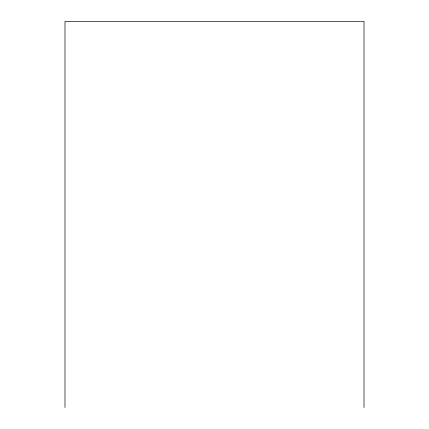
<?xml version="1.0" encoding="UTF-8"?>
<svg xmlns="http://www.w3.org/2000/svg" width="429" height="429" viewBox="0 0 429 429"><rect width="100%" height="100%" fill="white"/><g stroke="black" fill="none" stroke-linecap="round" stroke-linejoin="round"><path stroke-width="0.64" d="M364.017 407.55L364.017 21.45L64.983 21.45L64.983 407.55"/></g></svg>
